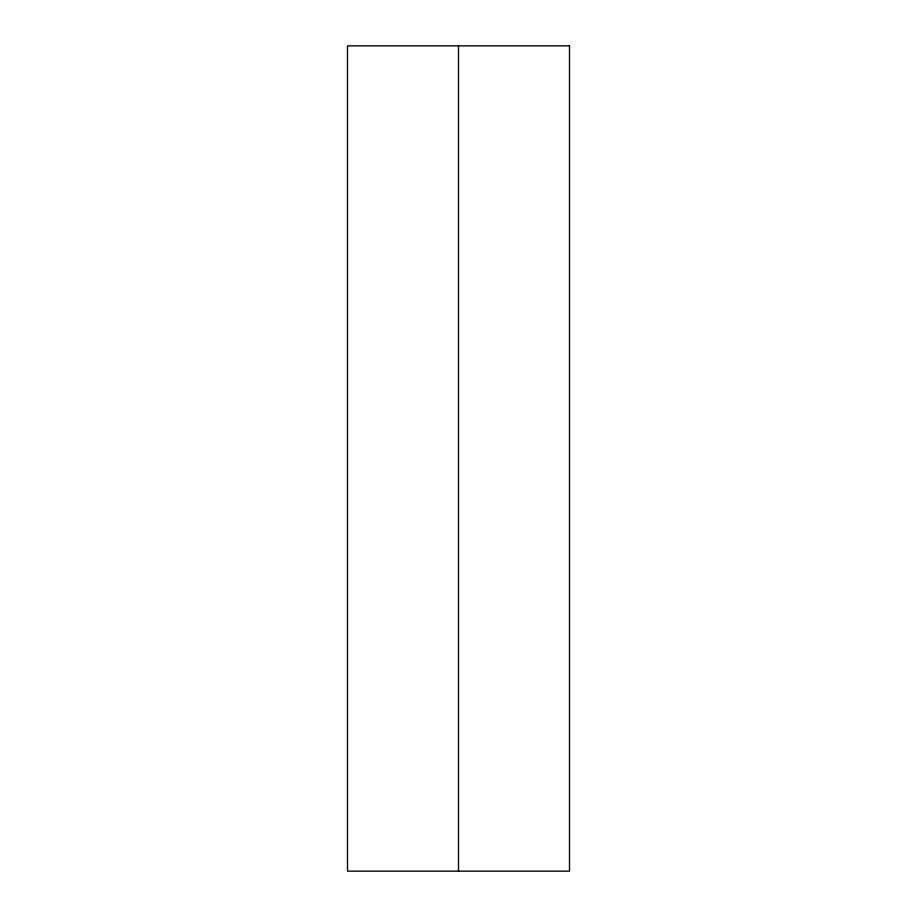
<?xml version="1.0" encoding="UTF-8"?>
<svg xmlns="http://www.w3.org/2000/svg" width="917" height="917" viewBox="0 0 917 917"><rect width="100%" height="100%" fill="white"/><g stroke="black" fill="none" stroke-linecap="round" stroke-linejoin="round"><path stroke-width="1.38" d="M458.5 45.85L458.5 871.15M569.503 45.85L347.497 45.85L347.497 871.15L569.503 871.15L569.503 45.85"/></g></svg>
